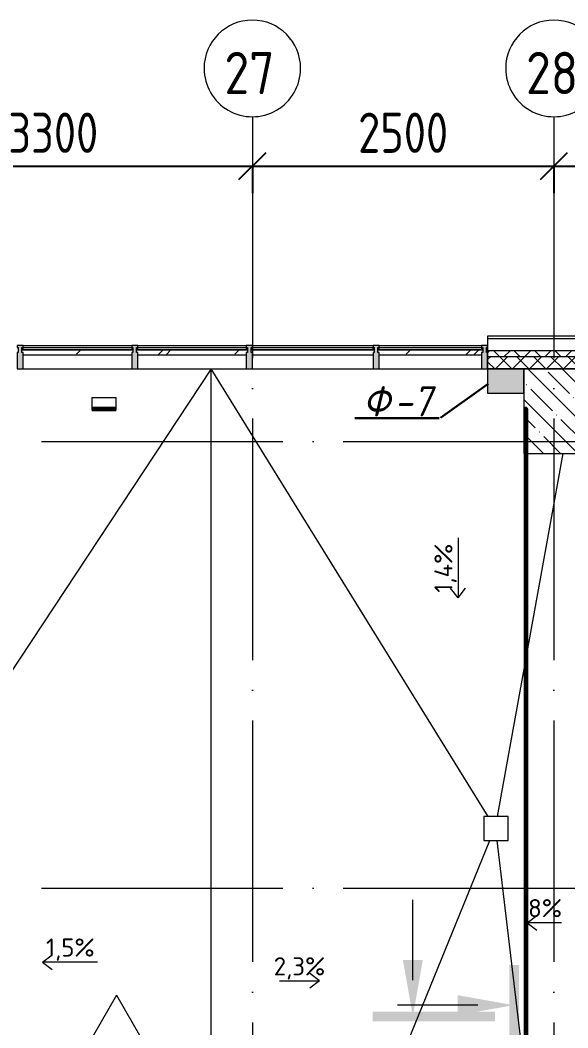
# Model space of a CAD drawing. Header units: millimetres. Extents: x -592259 to 288321, y -552984 to 293768.
# Drawn here: x 107063 to 111603, y 53518 to 61864 of the extents above; entities that cross this region are included whole.
import ezdxf

# ---------------------------------------------------------------- set-up
doc = ezdxf.new("R2010")
doc.units = ezdxf.units.MM
for name, pattern in [('ADSK_Линия сетки', [2500, 2000, -250, 0, -250]), ('ADSK_Невидимые', [500, 300, -200]), ('ADSK_Скрыто', [600, 300, -300])]:
    doc.linetypes.add(name, pattern=pattern)
doc.layers.get('Defpoints').update_dxf_attribs({"color": 250})
for name, color, linetype, lineweight in [('2)Фархверки', 40, 'Continuous', 30), ('4.1) Штук. 3 вып', 6, 'Continuous', 60), ('A-____-____-DIMS', 250, 'Continuous', 9), ('A-DETL-____-HDLN', 250, 'ADSK_Невидимые', 9), ('A-FLOR-____-IDEN', 250, 'Continuous', 9), ('A-FLOR-____-OTLN', 250, 'Continuous', 9), ('A-GLAZ-____-MCUT', 250, 'Continuous', 9), ('A-GLAZ-____-OTLN', 250, 'Continuous', 5), ('A-GLAZ-CURT-OTLN', 250, 'Continuous', 5), ('A-GLAZ-CWMG-MCUT', 250, 'Continuous', 9), ('A-GLAZ-CWMG-OTLN', 250, 'Continuous', 5), ('A-WALL-____-MCUT', 250, 'Continuous', 13), ('A-WALL-____-PATT', 250, 'Continuous', 13), ('A-WALL-FNSH-MCUT', 250, 'Continuous', 13), ('G-____-____-DIMS', 250, 'Continuous', 9), ('G-____-____-SYMB', 250, 'ADSK_Скрыто', 9), ('S-COLS-____-MCUT', 250, 'Continuous', 25), ('S-COLS-____-OTLN', 250, 'Continuous', 9), ('S-GRID-____-IDEN', 250, 'Continuous', 9), ('S-GRID-____-OTLN', 250, 'Continuous', 9)]:
    doc.layers.add(name, color=color, linetype=linetype, lineweight=lineweight)
doc.styles.add('GOST Common', font='', dxfattribs={"width": 0.9, "height": 350})
doc.styles.add('ISOCPEUR_3', font='isocpeur.ttf', dxfattribs={"height": 250})
doc.styles.add('ISOCPEUR_I', font='isocpeui.ttf', dxfattribs={"width": 0.9, "height": 12.5})
doc.styles.get("Standard").update_dxf_attribs({"font": 'ГОСТ тип А.ttf'})
doc.styles.get('GOST Common').set_extended_font_data('GOST Common')
doc.dimstyles.new('А3', dxfattribs={"dimtxt": 333, "dimasz": 222, "dimexe": 222, "dimexo": 111, "dimgap": 111, "dimtad": 1, "dimtoh": 1, "dimdec": 0, "dimrnd": 0.0015, "dimzin": 0, "dimdsep": 46, "dimtxsty": 'Standard', "dimblk": 'OBLIQUE', "dimcen": 0, "dimclrd": 7, "dimclre": 7, "dimclrt": 7, "dimadec": 0, "dimazin": 0, "dimtfac": 1, "dimtdec": 0, "dimtofl": 0, "dimtmove": 0, "dimatfit": 3, "dimfxl": 1, "dimtolj": 1, "dimtzin": 0, "dimarcsym": 0})

# ---------------------------------------------------------------- blocks, each defined once
blk = doc.blocks.new('Разрез - Номер вида сзади_3_5 мм-32550532-АР1_Кладочный план 1 этажа С2и3')
at = {"layer": 'G-____-____-SYMB', "linetype": 'Continuous'}
for points in [[(9.798, 0.404), (9.798, -0.394), (-0.333, -0.394), (-0.333, 0.404)], [(2.176, -4.675), (3, 0), (3.824, -4.675)]]:
    blk.add_hatch(color=256, dxfattribs=at).paths.add_polyline_path(points)
at = {"layer": 'G-____-____-SYMB', "linetype": 'Continuous', "lineweight": 20}
blk.add_line((3, -3), (3, -9.663), dxfattribs=at)
blk = doc.blocks.new('Разрез - Номер вида спереди_3_5 мм-32550530-АР1_Кладочный план 1 этажа С2и3')
at = {"layer": 'G-____-____-SYMB', "linetype": 'Continuous'}
for points in [[(9.798, 0.404), (9.798, -0.394), (-0.333, -0.394), (-0.333, 0.404)], [(2.176, -4.675), (3, 0), (3.824, -4.675)]]:
    blk.add_hatch(color=256, dxfattribs=at).paths.add_polyline_path(points)
at = {"layer": 'G-____-____-SYMB', "linetype": 'Continuous', "lineweight": 20}
blk.add_line((3, -3), (3, -9.663), dxfattribs=at)
blk = doc.blocks.new('PNS_Панель прямоугольная - Нр_Металл - 40мм-36104023-АР1_Маркировочный план 1 этажа С2и3')
at = {"layer": 'A-GLAZ-____-OTLN'}
blk.add_line((452.5, 0), (462.5, 0), dxfattribs=at)
blk.add_line((452.5, 0), (462.5, 0), dxfattribs=at)
blk = doc.blocks.new('PNS_Панель прямоугольная2 - Нр_Стекло - 40мм-V102-АР1_Маркировочный план 1 этажа С2и3')
at = {"layer": 'A-GLAZ-____-OTLN'}
h = blk.add_hatch(dxfattribs=at)
h.set_pattern_fill('FP_135', color=256, style=0, pattern_type=2)
h.set_pattern_definition([(45, (-95350.23, -59032), (-282.8427, 282.8427), [200, -600]), (45, (-95550.23, -59132), (-282.8427, 282.8427), [600, -200]), (45, (-95150.23, -59232), (-282.8427, 282.8427), [200, -600])])
h.paths.add_polyline_path([(-399.2, -40), (450, -40), (450, -21), (460, -21), (460, 0), (-460, 0), (-460, -21), (-450, -21), (-450, -40)])
at = {"layer": 'A-GLAZ-____-MCUT', "lineweight": 5}
for p, q in [((460, 0), (-460, 0)), ((-450, -40), (450, -40))]:
    blk.add_line(p, q, dxfattribs=at)
at = {"layer": 'A-GLAZ-____-OTLN'}
blk.add_line((-460, 0), (460, 0), dxfattribs=at)
blk = doc.blocks.new('PNS_Панель прямоугольная2 - Нр_Стекло - 40мм-V103-АР1_Маркировочный план 1 этажа С2и3')
at = {"layer": 'A-GLAZ-____-OTLN'}
h = blk.add_hatch(dxfattribs=at)
h.set_pattern_fill('FP_136', color=256, style=0, pattern_type=2)
h.set_pattern_definition([(45, (-96300.23, -59032), (-282.8427, 282.8427), [200, -600]), (45, (-96500.23, -59132), (-282.8427, 282.8427), [600, -200]), (45, (-96100.23, -59232), (-282.8427, 282.8427), [200, -600])])
h.paths.add_polyline_path([(431.6, -40), (450, -40), (450, -21), (460, -21), (460, 0), (-460, 0), (-460, -21), (-450, -21), (-450, -40), (237.2, -40)])
at = {"layer": 'A-GLAZ-____-MCUT', "lineweight": 5}
for p, q in [((460, 0), (-460, 0)), ((-450, -40), (450, -40))]:
    blk.add_line(p, q, dxfattribs=at)
at = {"layer": 'A-GLAZ-____-OTLN'}
blk.add_line((-460, 0), (460, 0), dxfattribs=at)
blk = doc.blocks.new('PNS_Панель прямоугольная4 - Нр_Металл - 40мм 2-36105338-АР1_Маркировочный план 1 этажа С2и3')
at = {"layer": 'A-GLAZ-____-MCUT', "lineweight": 5}
for p, q in [((510, 0), (-510, 0)), ((-500, -40), (500, -40))]:
    blk.add_line(p, q, dxfattribs=at)
at = {"layer": 'A-GLAZ-____-OTLN'}
blk.add_line((-510, 0), (510, 0), dxfattribs=at)
blk = doc.blocks.new('PNS_Панель прямоугольная2 - Нр_Стекло - 40мм-36105423-АР1_Маркировочный план 1 этажа С2и3')
at = {"layer": 'A-GLAZ-____-OTLN'}
h = blk.add_hatch(dxfattribs=at)
h.set_pattern_fill('FP_137', color=256, style=0, pattern_type=2)
h.set_pattern_definition([(45, (-98275.23, -59032), (-282.8427, 282.8427), [200, -600]), (45, (-98475.23, -59132), (-282.8427, 282.8427), [600, -200]), (45, (-98075.23, -59232), (-282.8427, 282.8427), [200, -600])])
h.paths.add_polyline_path([(-425, -40), (425, -40), (425, -21), (435, -21), (435, 0), (-435, 0), (-435, -21), (-425, -21)])
at = {"layer": 'A-GLAZ-____-MCUT', "lineweight": 5}
for p, q in [((435, 0), (-435, 0)), ((-425, -40), (425, -40))]:
    blk.add_line(p, q, dxfattribs=at)
at = {"layer": 'A-GLAZ-____-OTLN'}
blk.add_line((-435, 0), (435, 0), dxfattribs=at)
blk = doc.blocks.new('Прямоугольный импост - Рядовой 50х195-36105439-АР1_Маркировочный план 1 этажа С2и3')
at = {"layer": 'A-GLAZ-CWMG-OTLN'}
blk.add_hatch(color=50, dxfattribs=at).paths.add_polyline_path([(-50, 157), (0, 157), (-0.1, 21), (-10, 21), (-10, -21), (0, -21), (0, -38), (-50, -38), (-50, -21), (-40, -21), (-40, 21), (-50, 21), (-50, 59.4)])
at = {"layer": 'A-GLAZ-CWMG-MCUT', "lineweight": 5}
for p, q in [((-50, 21), (-50, 157)), ((-50, 157), (0, 157)), ((0, 157), (0, 21)), ((-40, 21), (-50, 21)), ((-40, -21), (-40, 21)), ((-10, 21), (-10, -21)), ((0, 21), (-10, 21)), ((-50, -38), (-50, -21)), ((-50, -21), (-40, -21)), ((0, -38), (-50, -38)), ((-10, -21), (0, -21)), ((0, -21), (0, -38))]:
    blk.add_line(p, q, dxfattribs=at)
blk = doc.blocks.new('Прямоугольный импост - Рядовой 50х195-36104213-АР1_Маркировочный план 1 этажа С2и3')
at = {"layer": 'A-GLAZ-CWMG-OTLN'}
for p, q in [((86050.2, 59170), (86950.2, 59170)), ((86050.2, 59132), (86050.2, 59153)), ((86050.2, 59153), (86950.2, 59153)), ((86950.2, 59153), (86950.2, 59132)), ((86050.2, 58975), (86950.2, 58975))]:
    blk.add_line(p, q, dxfattribs=at)
blk = doc.blocks.new('Прямоугольный импост - Рядовой 50х195-36103047-АР1_Маркировочный план 1 этажа С2и3')
at = {"layer": 'A-GLAZ-CWMG-OTLN'}
for p, q in [((85000.2, 59170), (86000.2, 59170)), ((85000.2, 59132), (85000.2, 59153)), ((85000.2, 59153), (86000.2, 59153)), ((86000.2, 59153), (86000.2, 59132)), ((85000.2, 58975), (86000.2, 58975))]:
    blk.add_line(p, q, dxfattribs=at)
blk = doc.blocks.new('Прямоугольный импост - Рядовой 50х195-V106-АР1_Маркировочный план 1 этажа С2и3')
at = {"layer": 'A-GLAZ-CWMG-OTLN'}
for p, q in [((97750.2, 59170), (98600.2, 59170)), ((97750.2, 59132), (97750.2, 59153)), ((97750.2, 59153), (98600.2, 59153)), ((98600.2, 59153), (98600.2, 59132)), ((97750.2, 58975), (98600.2, 58975))]:
    blk.add_line(p, q, dxfattribs=at)
blk = doc.blocks.new('Прямоугольный импост - Рядовой 50х195-36105257-АР1_Маркировочный план 1 этажа С2и3')
at = {"layer": 'A-GLAZ-CWMG-OTLN'}
blk.add_hatch(color=50, dxfattribs=at).paths.add_polyline_path([(0, 157), (25, 157), (25, 21), (15, 21), (15, -21), (25, -21), (25, -38), (-25, -38), (-25, -21), (-15, -21), (-15, 21), (-25, 21), (-25, 157), (-15, 157)])
at = {"layer": 'A-GLAZ-CWMG-MCUT', "lineweight": 5}
for p, q in [((-25, 21), (-25, 157)), ((-25, 157), (25, 157)), ((25, 157), (25, 21)), ((-15, 21), (-25, 21)), ((-15, -21), (-15, 21)), ((15, 21), (15, -21)), ((25, 21), (15, 21)), ((-25, -38), (-25, -21)), ((-25, -21), (-15, -21)), ((25, -38), (-25, -38)), ((15, -21), (25, -21)), ((25, -21), (25, -38))]:
    blk.add_line(p, q, dxfattribs=at)
blk = doc.blocks.new('Ось сетки - Круг_Ø8 мм-39983606-АР1_Маркировочный план 1 этажа С2и3')
at = {"layer": 'S-GRID-____-IDEN'}
for start, end in [(360, 180), (180, 360)]:
    blk.add_arc((0, 0), 4, start, end, dxfattribs=at)
blk = doc.blocks.new('AAR_СКБ_Марка_Перекрытия - Марка пола-17325028-АР1_Маркировочный план 1 этажа С2и3')
at = {"layer": 'A-FLOR-____-IDEN'}
for p, q in [((0, 6.932), (-4.002, 0)), ((0, 6.932), (4.002, 0)), ((-4.002, 0), (4.002, 0))]:
    blk.add_line(p, q, dxfattribs=at)
blk = doc.blocks.new('_Oblique')
at = {"color": 0, "linetype": 'ByBlock', "lineweight": -2}
blk.add_line((-0.5, -0.5), (0.5, 0.5), dxfattribs=at)
blk = doc.blocks.new('*D2604')
at = {"layer": 'A-____-____-DIMS', "color": 7, "lineweight": -2, "transparency": 16777216}
for p, q in [((105687.9, 60653.7), (108987.9, 60653.7)), ((105687.9, 60642.7), (105687.9, 60431.7)), ((108987.9, 60642.7), (108987.9, 60431.7))]:
    blk.add_line(p, q, dxfattribs=at)
at = {"layer": 'Defpoints', "color": 0, "transparency": 16777216}
for p in [(105687.9, 60753.7), (108987.9, 60753.7), (108987.9, 60653.7)]:
    blk.add_point(p, dxfattribs=at)
at = {"layer": 'A-____-____-DIMS', "color": 7, "lineweight": -2, "transparency": 16777216, "xscale": 222, "yscale": 222, "zscale": 222, "rotation": 180}
blk.add_blockref('_Oblique', (105687.9, 60653.7), dxfattribs=at)
at = {"layer": 'A-____-____-DIMS', "color": 7, "lineweight": -2, "transparency": 16777216, "xscale": 222, "yscale": 222, "zscale": 222}
blk.add_blockref('_Oblique', (108987.9, 60653.7), dxfattribs=at)
at = {"layer": 'A-____-____-DIMS', "color": 7, "transparency": 16777216, "insert": (107337.9, 60931.2), "char_height": 333, "width": 2.483, "attachment_point": 5}
blk.add_mtext('\\A1;3300', dxfattribs=at)
blk = doc.blocks.new('*D2605')
at = {"layer": 'A-____-____-DIMS', "color": 7, "lineweight": -2, "transparency": 16777216}
for p, q in [((108987.9, 60653.7), (111487.9, 60653.7)), ((108987.9, 60642.7), (108987.9, 60431.7)), ((111487.9, 60642.7), (111487.9, 60431.7))]:
    blk.add_line(p, q, dxfattribs=at)
at = {"layer": 'Defpoints', "color": 0, "transparency": 16777216}
for p in [(108987.9, 60753.7), (111487.9, 60753.7), (111487.9, 60653.7)]:
    blk.add_point(p, dxfattribs=at)
at = {"layer": 'A-____-____-DIMS', "color": 7, "lineweight": -2, "transparency": 16777216, "xscale": 222, "yscale": 222, "zscale": 222, "rotation": 180}
blk.add_blockref('_Oblique', (108987.9, 60653.7), dxfattribs=at)
at = {"layer": 'A-____-____-DIMS', "color": 7, "lineweight": -2, "transparency": 16777216, "xscale": 222, "yscale": 222, "zscale": 222}
blk.add_blockref('_Oblique', (111487.9, 60653.7), dxfattribs=at)
at = {"layer": 'A-____-____-DIMS', "color": 7, "transparency": 16777216, "insert": (110237.9, 60931.2), "char_height": 333, "width": 2.483, "attachment_point": 5}
blk.add_mtext('\\A1;2500', dxfattribs=at)
blk = doc.blocks.new('*D2606')
at = {"layer": 'A-____-____-DIMS', "color": 7, "lineweight": -2, "transparency": 16777216}
for p, q in [((111487.9, 60653.7), (117187.9, 60653.7)), ((111487.9, 60642.7), (111487.9, 60431.7)), ((117187.9, 60642.7), (117187.9, 60431.7))]:
    blk.add_line(p, q, dxfattribs=at)
at = {"layer": 'Defpoints', "color": 0, "transparency": 16777216}
for p in [(111487.9, 60753.7), (117187.9, 60753.7), (117187.9, 60653.7)]:
    blk.add_point(p, dxfattribs=at)
at = {"layer": 'A-____-____-DIMS', "color": 7, "lineweight": -2, "transparency": 16777216, "xscale": 222, "yscale": 222, "zscale": 222, "rotation": 180}
blk.add_blockref('_Oblique', (111487.9, 60653.7), dxfattribs=at)
at = {"layer": 'A-____-____-DIMS', "color": 7, "lineweight": -2, "transparency": 16777216, "xscale": 222, "yscale": 222, "zscale": 222}
blk.add_blockref('_Oblique', (117187.9, 60653.7), dxfattribs=at)
at = {"layer": 'A-____-____-DIMS', "color": 7, "transparency": 16777216, "insert": (114337.9, 60931.2), "char_height": 333, "width": 2.483, "attachment_point": 5}
blk.add_mtext('\\A1;5700', dxfattribs=at)

msp = doc.modelspace()

# ---------------------------------------------------------------- hatches: boundary and pattern name
at = {"layer": 'A-WALL-____-PATT', "lineweight": 15, "true_color": 0x000000}
h = msp.add_hatch(dxfattribs=at)
h.set_pattern_fill('FP_53', color=18, style=0, pattern_type=2)
h.set_pattern_definition([(135, (12287.91, -0.0006), (-84.85281, -84.85281), []), (225, (12287.91, -0.0006), (84.85281, -84.85281), [])])
h.paths.add_polyline_path([(121487.9597, 59075), (121487.9597, 59125), (120687.9964, 59125), (120687.9964, 59075), (121412.9378, 59075)])
h.paths.add_polyline_path([(118737.9144, 59075), (119787.9964, 59075), (119787.9964, 59125), (118737.9144, 59125)])
h.paths.add_polyline_path([(113938.3643, 59075), (113938.3643, 59125), (112888.3643, 59125), (112888.3643, 59075), (113582.3109, 59075)])
h.paths.add_polyline_path([(116788.3643, 59075), (117837.9144, 59075), (117837.9144, 59125), (116788.3643, 59125)])
h.paths.add_polyline_path([(114838.3643, 59075), (115888.3643, 59075), (115888.3643, 59125), (114838.3643, 59125), (114838.3643, 59075.7731)])
h.paths.add_polyline_path([(111988.3643, 59075), (111988.3643, 59125), (110938.1391, 59125), (110938.1391, 59075), (111807.9138, 59075)])
h.paths.add_polyline_path([(91588.9094, 59075), (94438.1391, 59075), (94438.1391, 59125), (89787.9138, 59125), (89787.9138, 59075), (90735.5203, 59075)])
h = msp.add_hatch(dxfattribs=at)
h.set_pattern_fill('FP_52', color=18, style=0, pattern_type=2)
h.set_pattern_definition([(45, (12287.91, -0.0006), (-70.71068, 70.71068), []), (135, (12287.91, -0.0006), (-70.71068, -70.71068), [])])
h.paths.add_polyline_path([(116788.3643, 58975), (117837.9144, 58975), (117837.9144, 59075), (116788.3643, 59075)])
h.paths.add_polyline_path([(120987.8919, 58975), (121387.9597, 58975.0339), (121387.8919, 59075), (120687.9964, 59075), (120687.9964, 58975), (120808.5414, 58975)])
h.paths.add_polyline_path([(111239.8528, 58975), (111988.3643, 58975), (111988.3643, 59075), (110938.1391, 59075), (110938.3643, 58975), (111237.8919, 58975)])
h.paths.add_polyline_path([(89887.9138, 58975), (94438.1391, 58975), (94438.1391, 59075), (89887.9138, 59075), (89887.9138, 58976.591)])
h.paths.add_polyline_path([(119441.5859, 58975), (119787.9964, 58975), (119787.9964, 59075), (118737.9144, 59075), (118737.9144, 58975), (119145.9964, 58975)])
h.paths.add_polyline_path([(115888.3643, 58975), (115888.3643, 59075), (114838.3643, 59075), (114838.3643, 58975), (115340.7193, 58975)])
h.paths.add_polyline_path([(113582.3109, 58975), (113938.3643, 58975), (113938.3643, 59075), (112888.3643, 59075), (112888.3643, 58975)])
h = msp.add_hatch(dxfattribs=at)
h.set_pattern_fill('FP_3', color=18, style=0, pattern_type=2)
h.set_pattern_definition([(50, (12287.9, -0.0006), (364.3679, -31.8783), [38.1, -419.1]), (355, (12287.9, -0.0006), (-70.4859, 382.1133), [30.48, -335.28]), (100.451, (12318.28, -2.66), (293.885, 350.2334), [32.38, -356.18]), (46.184, (12287.9, 101.6), (542.1585, -84.0858), [57.15, -628.65]), (96.636, (12333.1, 94.6), (474.805, 494.8554), [48.57, -534.27]), (351.184, (12287.9, 101.6), (474.8102, 494.85), [45.72, -502.92]), (21, (12338.7, 76.2), (303.2285, -204.53046), [38.1, -419.1]), (326, (12338.7, 76.2), (123.6039, 368.376), [30.48, -335.28]), (71.451, (12364, 59.16), (426.8341, 163.8427), [32.38, -356.18]), (37.5, (12287.91, -0.0006), (6.17665, 169.11015), [16.764, -314.452, 16.764, -323.596, -336.55]), (37.5, (12287.91, -0.0006), (6.17665, 169.11015), [-671.576, 16.764, -319.786]), (7.5, (12287.91, -0.0006), (133.63888, 200.3615), [16.764, -177.292, 16.764, -306.832, -128.27]), (7.5, (12287.91, -0.0006), (133.63888, 200.3615), [-517.652, 16.764, -111.506]), (327.5, (12174.63, -0.0006), (271.18182, -11.45836), [16.764, -110.236, 16.764, -379.476, -525.78]), (327.5, (12174.63, -0.0006), (271.18182, -11.45836), [-523.24, 16.764, -509.016]), (317.5, (12123.83, -0.0006), (296.2585, 50.85285), [16.764, -148.336, 16.764, -246.38, -373.38]), (317.5, (12123.83, -0.0006), (296.2585, 50.85285), [-428.244, 16.764, -356.616])])
h.paths.add_polyline_path([(111237.8919, 58775), (111237.8919, 58975), (110938.3643, 58975), (110938.3643, 58775)])
h.paths.add_polyline_path([(119710.8396, 58775), (119787.9964, 58775), (119787.9964, 58975), (118737.9144, 58975), (118737.9144, 58775), (119620.8396, 58775)])
h.paths.add_polyline_path([(120687.9964, 58775), (120987.8919, 58775), (120987.8919, 58975), (120687.9964, 58975), (120687.9964, 58877.4093)])
h.paths.add_polyline_path([(111812.8919, 58775), (111988.3643, 58775), (111988.3643, 58975), (111737.8919, 58975), (111737.8919, 58775), (111807.9138, 58775)])
h.paths.add_polyline_path([(113938.3643, 58775), (113938.3643, 58975), (112888.3643, 58975), (112888.3643, 58775), (113582.3109, 58775)])
h.paths.add_polyline_path([(115225.9964, 58775), (115888.3643, 58775), (115888.3643, 58975), (114838.3643, 58975), (114838.3643, 58775), (115107.9138, 58775)])
h.paths.add_polyline_path([(116788.3643, 58775), (117037.8919, 58775), (117037.8919, 58975), (116788.3643, 58975), (116788.3643, 58785.9221)])
h.paths.add_polyline_path([(117537.8919, 58775), (117837.9144, 58775), (117837.9144, 58975), (117537.8919, 58975), (117537.8919, 58816.5669)])
at = {"layer": 'S-COLS-____-OTLN', "lineweight": 5, "true_color": 0x000000}
h = msp.add_hatch(dxfattribs=at)
h.set_pattern_fill('FP_1', color=18, style=0, pattern_type=2)
h.set_pattern_definition([(135, (12287.91, -0.0006), (-142.5612, -142.5612), []), (135, (12430.48, -0.0006), (-142.5612, -142.5612), [252.016, -50.403, 3.353, -47.05])])
h.paths.add_polyline_path([(111687.8919, 58275), (111737.8919, 58275), (111737.8919, 58975), (111237.8919, 58975), (111237.8919, 58275), (111561.2636, 58275)])

# ---------------------------------------------------------------- linework, layer by layer
at = {"layer": '2)Фархверки'}
for p, q in [((110941.6616, 58852.4809), (110546.3836, 58569.2812)), ((110537.2433, 58566.6374), (109837.2433, 58566.6374))]:
    msp.add_line(p, q, dxfattribs=at)
at = {"layer": '4.1) Штук. 3 вып'}
for points in [[(111237.8919, 58644.9668), (111256.0753, 58644.9668), (111256.0753, 49602.9249), (105937.8919, 49602.9249), (105937.8919, 58644.9668)], [(107657.8431, 58644.9668), (107857.882, 58644.9668)]]:
    msp.add_lwpolyline(points, dxfattribs=at)
at = {"layer": 'A-DETL-____-HDLN', "color": 18, "true_color": 0x000000}
for p, q in [((107657.8431, 58735), (107657.8431, 58635)), ((107857.882, 58735), (107657.8431, 58735)), ((107857.882, 58635), (107857.882, 58735)), ((107657.8431, 58635), (107857.882, 58635))]:
    msp.add_line(p, q, dxfattribs=at)
at = {"layer": 'A-FLOR-____-OTLN', "color": 18, "true_color": 0x000000}
for p, q in [((108647.8919, 58975), (105976.7266, 54941.3982)), ((108647.8919, 49414.9994), (108647.8919, 58975)), ((110944.014, 55269.1192), (108647.8919, 58975)), ((111561.2636, 58275), (111017.5068, 55269.1192)), ((108647.8919, 49414.9994), (110956.7198, 55069.1192)), ((111013.7971, 55069.1192), (111394.606, 51875))]:
    msp.add_line(p, q, dxfattribs=at)
at = {"layer": 'A-FLOR-____-OTLN', "color": 18, "lineweight": 5, "true_color": 0x000000}
for p, q in [((111108.2226, 55269.1192), (110908.2226, 55269.1192)), ((110908.2226, 55269.1192), (110908.2226, 55069.1192)), ((111108.2226, 55069.1192), (111108.2226, 55269.1192)), ((110908.2226, 55069.1192), (111108.2226, 55069.1192))]:
    msp.add_line(p, q, dxfattribs=at)
at = {"layer": 'A-WALL-____-MCUT', "color": 18, "lineweight": 15, "true_color": 0x000000}
for p, q in [((110938.1391, 59225), (110938.1391, 59125)), ((111988.3643, 59225), (110938.1391, 59225)), ((110938.1391, 59125), (110938.1391, 59075)), ((111988.3643, 59125), (110938.1391, 59125)), ((110938.1391, 59075), (110938.1391, 58975)), ((111988.3643, 59075), (110938.1391, 59075)), ((110938.1391, 58975), (110938.3643, 58975)), ((110938.3643, 58975), (111237.8919, 58975)), ((110938.3643, 58975), (110938.3643, 58775)), ((111237.8919, 58975), (110938.3643, 58975)), ((111237.8919, 58975), (111737.8919, 58975)), ((111237.8919, 58775), (111237.8919, 58975)), ((110938.3643, 58775), (111237.8919, 58775))]:
    msp.add_line(p, q, dxfattribs=at)
at = {"layer": 'A-WALL-FNSH-MCUT', "lineweight": 15}
for p, q in [((111988.3643, 59245), (110938.1391, 59245)), ((110938.1391, 59245), (110938.1391, 59225))]:
    msp.add_line(p, q, dxfattribs=at)
at = {"layer": 'G-____-____-DIMS', "color": 18, "true_color": 0x000000}
for p, q in [((110693.0342, 57575.6531), (110693.0342, 57079.3004)), ((110693.0342, 57079.3004), (110631.6481, 57159.3004)), ((110693.0342, 57079.3004), (110754.4204, 57159.3004)), ((111267.3055, 54388.2174), (111347.3055, 54449.6036)), ((111267.3055, 54388.2174), (111347.3055, 54326.8313)), ((111551.0967, 54388.2174), (111267.3055, 54388.2174)), ((107247.8089, 54062.1516), (107327.8089, 54123.5378)), ((107247.8089, 54062.1516), (107327.8089, 54000.7655)), ((107705.232, 54062.1516), (107247.8089, 54062.1516)), ((109544.5018, 53906.4331), (109464.5018, 53967.8193)), ((109213.6, 53906.4331), (109544.5018, 53906.4331)), ((109544.5018, 53906.4331), (109464.5018, 53845.047))]:
    msp.add_line(p, q, dxfattribs=at)
at = {"layer": 'S-COLS-____-MCUT', "color": 18, "lineweight": 5, "true_color": 0x000000}
for p, q in [((111737.8919, 58975), (111237.8919, 58975)), ((111237.8919, 58775), (111237.8919, 58275)), ((111237.8919, 58275), (111737.8919, 58275))]:
    msp.add_line(p, q, dxfattribs=at)
at = {"layer": 'S-COLS-____-OTLN', "color": 18, "lineweight": 5, "true_color": 0x000000}
msp.add_line((111237.8919, 58975), (111237.8919, 58775), dxfattribs=at)
at = {"layer": 'S-GRID-____-OTLN', "color": 18, "linetype": 'ADSK_Линия сетки', "true_color": 0x000000}
for p, q in [((108987.9138, 61063.6538), (108987.9138, -2919.5356)), ((111487.9138, 61063.6538), (111487.9138, -2919.5356)), ((77240.3519, 58375), (168626.8279, 58375)), ((77240.3519, 54675), (168626.8279, 54675))]:
    msp.add_line(p, q, dxfattribs=at)

# ---------------------------------------------------------------- block references
at = {"layer": 'A-FLOR-____-IDEN', "color": 18, "true_color": 0x000000, "xscale": 99.99999999999993, "yscale": 99.99999999999993, "zscale": 99.99999999999993}
msp.add_blockref('AAR_СКБ_Марка_Перекрытия - Марка пола-17325028-АР1_Маркировочный план 1 этажа С2и3', (107860.8365, 53094.7282), dxfattribs=at)
at = {"layer": 'A-GLAZ-____-MCUT', "color": 18, "lineweight": 5, "true_color": 0x000000}
for name, p in [('PNS_Панель прямоугольная2 - Нр_Стекло - 40мм-V102-АР1_Маркировочный план 1 этажа С2и3', (107538.1391, 59132)), ('PNS_Панель прямоугольная2 - Нр_Стекло - 40мм-V103-АР1_Маркировочный план 1 этажа С2и3', (108488.1391, 59132)), ('PNS_Панель прямоугольная4 - Нр_Металл - 40мм 2-36105338-АР1_Маркировочный план 1 этажа С2и3', (109488.1391, 59132)), ('PNS_Панель прямоугольная2 - Нр_Стекло - 40мм-36105423-АР1_Маркировочный план 1 этажа С2и3', (110463.1391, 59132))]:
    msp.add_blockref(name, p, dxfattribs=at)
at = {"layer": 'A-GLAZ-CURT-OTLN', "color": 18, "true_color": 0x000000}
msp.add_blockref('PNS_Панель прямоугольная - Нр_Металл - 40мм-36104023-АР1_Маркировочный план 1 этажа С2и3', (110475.6391, 59132), dxfattribs=at)
at = {"layer": 'A-GLAZ-CWMG-OTLN', "color": 18, "true_color": 0x000000, "extrusion": (0, 0, -1), "rotation": 180}
for name, p in [('Прямоугольный импост - Рядовой 50х195-36105257-АР1_Маркировочный план 1 этажа С2и3', (-107063.1391, 59132)), ('Прямоугольный импост - Рядовой 50х195-36105257-АР1_Маркировочный план 1 этажа С2и3', (-108013.1391, 59132)), ('Прямоугольный импост - Рядовой 50х195-36105257-АР1_Маркировочный план 1 этажа С2и3', (-108963.1391, 59132)), ('Прямоугольный импост - Рядовой 50х195-36105257-АР1_Маркировочный план 1 этажа С2и3', (-110013.1391, 59132)), ('Прямоугольный импост - Рядовой 50х195-36105439-АР1_Маркировочный план 1 этажа С2и3', (-110938.1391, 59132))]:
    msp.add_blockref(name, p, dxfattribs=at)
at = {"layer": 'A-GLAZ-CWMG-OTLN', "color": 18, "true_color": 0x000000}
for name, p in [('Прямоугольный импост - Рядовой 50х195-36104213-АР1_Маркировочный план 1 этажа С2и3', (21037.9138, -0.0006)), ('Прямоугольный импост - Рядовой 50х195-36104213-АР1_Маркировочный план 1 этажа С2и3', (21987.9138, -0.0006)), ('Прямоугольный импост - Рядовой 50х195-36103047-АР1_Маркировочный план 1 этажа С2и3', (23987.9138, -0.0006)), ('Прямоугольный импост - Рядовой 50х195-V106-АР1_Маркировочный план 1 этажа С2и3', (12287.9138, -0.0006))]:
    msp.add_blockref(name, p, dxfattribs=at)
at = {"layer": 'G-____-____-SYMB', "linetype": 'Continuous', "lineweight": 40, "extrusion": (0, 0, -1), "xscale": 99.99999999999993, "yscale": 99.99999999999993, "zscale": 99.99999999999993, "rotation": 180}
msp.add_blockref('Разрез - Номер вида спереди_3_5 мм-32550530-АР1_Кладочный план 1 этажа С2и3', (-110018.7337, 53611.4336), dxfattribs=at)
at = {"layer": 'G-____-____-SYMB', "linetype": 'Continuous', "xscale": 99.99999999999993, "yscale": 99.99999999999993, "zscale": 99.99999999999993, "rotation": 269.9999999999998}
msp.add_blockref('Разрез - Номер вида сзади_3_5 мм-32550532-АР1_Кладочный план 1 этажа С2и3', (111156.7419, 54005.583), dxfattribs=at)
at = {"layer": 'S-GRID-____-IDEN', "color": 18, "true_color": 0x000000, "xscale": 99.99999999999993, "yscale": 99.99999999999993, "zscale": 99.99999999999993, "rotation": 180}
for p in [(108987.9138, 61463.6538), (111487.9138, 61463.6538)]:
    msp.add_blockref('Ось сетки - Круг_Ø8 мм-39983606-АР1_Маркировочный план 1 этажа С2и3', p, dxfattribs=at)

# ---------------------------------------------------------------- texts
at = {"layer": '2)Фархверки', "char_height": 250, "attachment_point": 1, "style": 'ISOCPEUR_I'}
for s, insert, width in [('\\fISOCPEUR|b0|i1|c204|p34|;Ф', (109904.1415, 58831.7729), 312.658125), ('-7', (110162.1103, 58831.7729), 448.945)]:
    msp.add_mtext(s, dxfattribs=dict(at, insert=insert, width=width))
at = {"layer": 'G-____-____-DIMS', "color": 18, "true_color": 0x000000, "insert": (110497.0659, 57121.3087), "char_height": 150, "width": 494.803255, "attachment_point": 1, "rotation": 90, "line_spacing_factor": 1.149209, "style": 'ISOCPEUR_3'}
msp.add_mtext('1,4%', dxfattribs=at)
at = {"layer": 'G-____-____-DIMS', "color": 18, "true_color": 0x000000, "char_height": 150, "attachment_point": 1, "line_spacing_factor": 1.149209, "style": 'ISOCPEUR_3'}
for s, insert, width in [('8%', (111273.9967, 54584.1858), 324.49054), ('1,5%', (107277.8223, 54258.12), 476.8756), ('2,3%', (109165.4131, 54102.4015), 512.730909)]:
    msp.add_mtext(s, dxfattribs=dict(at, insert=insert, width=width))
at = {"layer": 'S-GRID-____-IDEN', "color": 18, "true_color": 0x000000, "char_height": 350, "width": 548.35425, "attachment_point": 1, "style": 'GOST Common'}
for s, insert in [('27', (108756.5445, 61600.9329)), ('28', (111256.5445, 61600.9329))]:
    msp.add_mtext(s, dxfattribs=dict(at, insert=insert))

# ---------------------------------------------------------------- dimensions: what is measured, and where the dimension line sits
at = {"layer": 'A-____-____-DIMS', "color": 18, "true_color": 0x000000}
for base, p1, p2, picture, middle in [((108987.9138, 60653.7189), (105687.9138, 60753.7038), (108987.9138, 60753.7038), '*D2604', (107337.9138, 60931.2189)), ((111487.9138, 60653.7189), (108987.9138, 60753.7038), (111487.9138, 60753.7038), '*D2605', (110237.9138, 60931.2189)), ((117187.9138, 60653.7189), (111487.9138, 60753.7038), (117187.9138, 60753.7038), '*D2606', (114337.9138, 60931.2189))]:
    dim = msp.add_linear_dim(base=base, p1=p1, p2=p2, dimstyle='А3', dxfattribs=at)
    dim.commit()
    dim.dimension.update_dxf_attribs({"geometry": picture, "text_midpoint": middle})

doc.saveas('drawing.dxf')
